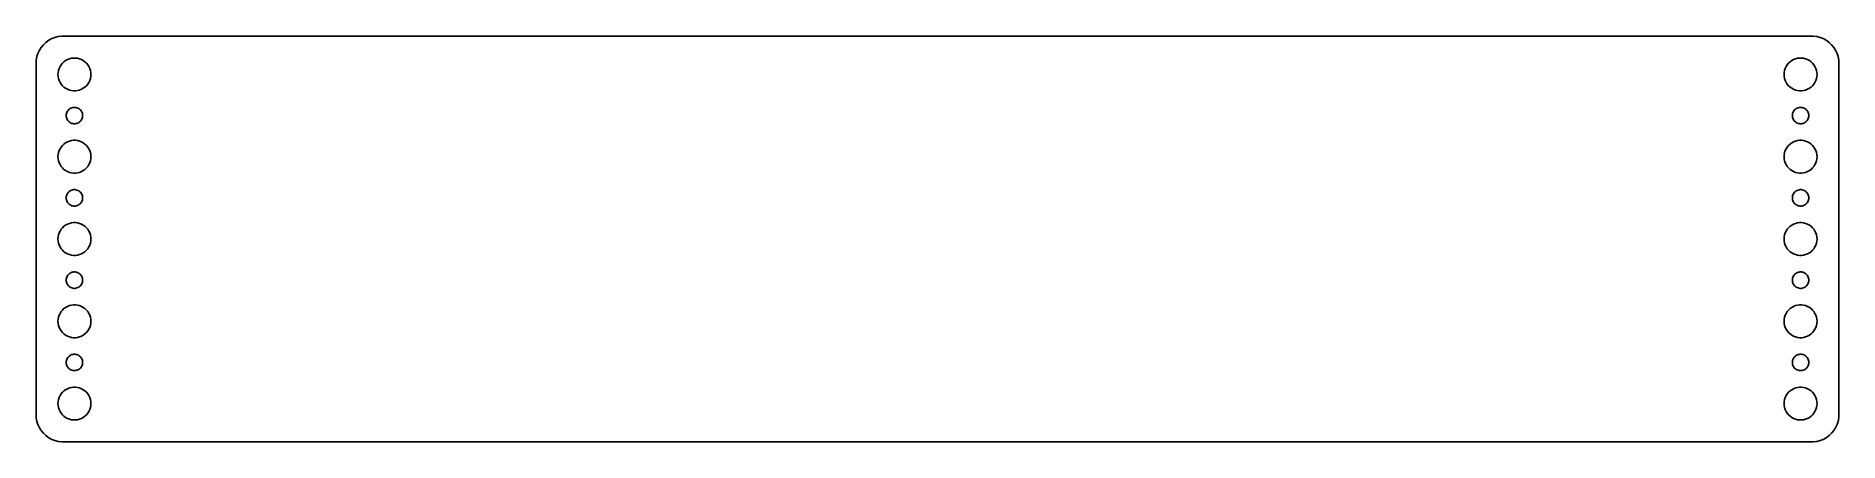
# Model space of a CAD drawing. Header units: metres. Extents: x -164 to 164, y -37 to 37.
import ezdxf

# ---------------------------------------------------------------- set-up
doc = ezdxf.new("R2010")
doc.units = ezdxf.units.M

msp = doc.modelspace()

# ---------------------------------------------------------------- linework, layer by layer
for p, q in [((-162.179, 36.2216), (-162.687, 35.8526)), ((-161.629, 36.5241), (-162.179, 36.2216)), ((-161.045, 36.7553), (-161.629, 36.5241)), ((-160.437, 36.9114), (-161.045, 36.7553)), ((-159.814, 36.9901), (-160.437, 36.9114)), ((159.814, 36.9901), (-159.814, 36.9901)), ((160.437, 36.9114), (159.814, 36.9901)), ((161.045, 36.7553), (160.437, 36.9114)), ((161.629, 36.5241), (161.045, 36.7553)), ((162.179, 36.2216), (161.629, 36.5241)), ((162.687, 35.8526), (162.179, 36.2216)), ((-164.343, 33.2434), (-164.461, 32.6267)), ((-164.149, 33.8406), (-164.343, 33.2434)), ((-163.882, 34.4088), (-164.149, 33.8406)), ((-163.545, 34.9389), (-163.882, 34.4088)), ((-163.145, 35.4227), (-163.545, 34.9389)), ((-162.687, 35.8526), (-163.145, 35.4227)), ((-158.427, 32.8532), (-158.062, 32.9469)), ((-158.062, 32.9469), (-157.688, 32.9941)), ((-157.688, 32.9941), (-157.312, 32.9941)), ((-157.312, 32.9941), (-156.938, 32.9469)), ((-156.938, 32.9469), (-156.573, 32.8532)), ((156.573, 32.8532), (156.938, 32.9469)), ((156.938, 32.9469), (157.312, 32.9941)), ((157.312, 32.9941), (157.688, 32.9941)), ((157.688, 32.9941), (158.062, 32.9469)), ((158.062, 32.9469), (158.427, 32.8532)), ((163.145, 35.4227), (162.687, 35.8526)), ((163.545, 34.9389), (163.145, 35.4227)), ((163.882, 34.4088), (163.545, 34.9389)), ((164.149, 33.8406), (163.882, 34.4088)), ((164.343, 33.2434), (164.149, 33.8406)), ((164.461, 32.6267), (164.343, 33.2434)), ((-164.461, 32.6267), (-164.5, 32)), ((-164.5, 32), (-164.5, -32)), ((-160.5, 30), (-160.476, 30.376)), ((-160.476, 29.624), (-160.5, 30)), ((-160.476, 30.376), (-160.406, 30.7461)), ((-160.406, 29.2539), (-160.476, 29.624)), ((-160.406, 30.7461), (-160.289, 31.1044)), ((-160.289, 31.1044), (-160.129, 31.4453)), ((-160.129, 31.4453), (-159.927, 31.7634)), ((-159.927, 31.7634), (-159.687, 32.0536)), ((-159.687, 32.0536), (-159.412, 32.3115)), ((-159.412, 32.3115), (-159.107, 32.533)), ((-159.107, 32.533), (-158.777, 32.7145)), ((-158.777, 32.7145), (-158.427, 32.8532)), ((-156.573, 32.8532), (-156.223, 32.7145)), ((-156.223, 32.7145), (-155.893, 32.533)), ((-155.893, 32.533), (-155.588, 32.3115)), ((-155.588, 32.3115), (-155.313, 32.0536)), ((-155.313, 32.0536), (-155.073, 31.7634)), ((-155.073, 31.7634), (-154.871, 31.4453)), ((-154.871, 31.4453), (-154.711, 31.1044)), ((-154.711, 31.1044), (-154.594, 30.7461)), ((-154.594, 30.7461), (-154.524, 30.376)), ((-154.524, 29.624), (-154.594, 29.2539)), ((-154.524, 30.376), (-154.5, 30)), ((-154.5, 30), (-154.524, 29.624)), ((154.5, 30), (154.524, 30.376)), ((154.524, 29.624), (154.5, 30)), ((154.524, 30.376), (154.594, 30.7461)), ((154.594, 29.2539), (154.524, 29.624)), ((154.594, 30.7461), (154.711, 31.1044)), ((154.711, 31.1044), (154.871, 31.4453)), ((154.871, 31.4453), (155.073, 31.7634)), ((155.073, 31.7634), (155.313, 32.0536)), ((155.313, 32.0536), (155.588, 32.3115)), ((155.588, 32.3115), (155.893, 32.533)), ((155.893, 32.533), (156.223, 32.7145)), ((156.223, 32.7145), (156.573, 32.8532)), ((158.427, 32.8532), (158.777, 32.7145)), ((158.777, 32.7145), (159.107, 32.533)), ((159.107, 32.533), (159.412, 32.3115)), ((159.412, 32.3115), (159.687, 32.0536)), ((159.687, 32.0536), (159.927, 31.7634)), ((159.927, 31.7634), (160.129, 31.4453)), ((160.129, 31.4453), (160.289, 31.1044)), ((160.289, 31.1044), (160.406, 30.7461)), ((160.406, 30.7461), (160.476, 30.376)), ((160.476, 29.624), (160.406, 29.2539)), ((160.476, 30.376), (160.5, 30)), ((160.5, 30), (160.476, 29.624)), ((164.5, 32), (164.461, 32.6267)), ((164.5, -32), (164.5, 32)), ((-160.289, 28.8956), (-160.406, 29.2539)), ((-160.129, 28.5547), (-160.289, 28.8956)), ((-159.927, 28.2366), (-160.129, 28.5547)), ((-159.687, 27.9464), (-159.927, 28.2366)), ((-159.412, 27.6884), (-159.687, 27.9464)), ((-159.107, 27.467), (-159.412, 27.6884)), ((-158.777, 27.2855), (-159.107, 27.467)), ((-158.427, 27.1468), (-158.777, 27.2855)), ((-158.062, 27.0531), (-158.427, 27.1468)), ((-157.688, 27.0059), (-158.062, 27.0531)), ((-157.312, 27.0059), (-157.688, 27.0059)), ((-156.938, 27.0531), (-157.312, 27.0059)), ((-156.573, 27.1468), (-156.938, 27.0531)), ((-156.223, 27.2855), (-156.573, 27.1468)), ((-155.893, 27.467), (-156.223, 27.2855)), ((-155.588, 27.6884), (-155.893, 27.467)), ((-155.313, 27.9464), (-155.588, 27.6884)), ((-155.073, 28.2366), (-155.313, 27.9464)), ((-154.871, 28.5547), (-155.073, 28.2366)), ((-154.711, 28.8956), (-154.871, 28.5547)), ((-154.594, 29.2539), (-154.711, 28.8956)), ((154.711, 28.8956), (154.594, 29.2539)), ((154.871, 28.5547), (154.711, 28.8956)), ((155.073, 28.2366), (154.871, 28.5547)), ((155.313, 27.9464), (155.073, 28.2366)), ((155.588, 27.6884), (155.313, 27.9464)), ((155.893, 27.467), (155.588, 27.6884)), ((156.223, 27.2855), (155.893, 27.467)), ((156.573, 27.1468), (156.223, 27.2855)), ((156.938, 27.0531), (156.573, 27.1468)), ((157.312, 27.0059), (156.938, 27.0531)), ((157.688, 27.0059), (157.312, 27.0059)), ((158.062, 27.0531), (157.688, 27.0059)), ((158.427, 27.1468), (158.062, 27.0531)), ((158.777, 27.2855), (158.427, 27.1468)), ((159.107, 27.467), (158.777, 27.2855)), ((159.412, 27.6884), (159.107, 27.467)), ((159.687, 27.9464), (159.412, 27.6884)), ((159.927, 28.2366), (159.687, 27.9464)), ((160.129, 28.5547), (159.927, 28.2366)), ((160.289, 28.8956), (160.129, 28.5547)), ((160.406, 29.2539), (160.289, 28.8956)), ((-158.953, 22.873), (-158.895, 23.0522)), ((-158.895, 23.0522), (-158.814, 23.2226)), ((-158.814, 23.2226), (-158.714, 23.3817)), ((-158.714, 23.3817), (-158.593, 23.5268)), ((-158.593, 23.5268), (-158.456, 23.6558)), ((-158.456, 23.6558), (-158.304, 23.7665)), ((-158.304, 23.7665), (-158.139, 23.8572)), ((-158.139, 23.8572), (-157.964, 23.9266)), ((-157.964, 23.9266), (-157.781, 23.9734)), ((-157.781, 23.9734), (-157.594, 23.997)), ((-157.594, 23.997), (-157.406, 23.997)), ((-157.406, 23.997), (-157.219, 23.9734)), ((-157.219, 23.9734), (-157.036, 23.9266)), ((-157.036, 23.9266), (-156.861, 23.8572)), ((-156.861, 23.8572), (-156.696, 23.7665)), ((-156.696, 23.7665), (-156.544, 23.6558)), ((-156.544, 23.6558), (-156.407, 23.5268)), ((-156.407, 23.5268), (-156.286, 23.3817)), ((-156.286, 23.3817), (-156.186, 23.2226)), ((-156.186, 23.2226), (-156.105, 23.0522)), ((-156.105, 23.0522), (-156.047, 22.873)), ((156.047, 22.873), (156.105, 23.0522)), ((156.105, 23.0522), (156.186, 23.2226)), ((156.186, 23.2226), (156.286, 23.3817)), ((156.286, 23.3817), (156.407, 23.5268)), ((156.407, 23.5268), (156.544, 23.6558)), ((156.544, 23.6558), (156.696, 23.7665)), ((156.696, 23.7665), (156.861, 23.8572)), ((156.861, 23.8572), (157.036, 23.9266)), ((157.036, 23.9266), (157.219, 23.9734)), ((157.219, 23.9734), (157.406, 23.997)), ((157.406, 23.997), (157.594, 23.997)), ((157.594, 23.997), (157.781, 23.9734)), ((157.781, 23.9734), (157.964, 23.9266)), ((157.964, 23.9266), (158.139, 23.8572)), ((158.139, 23.8572), (158.304, 23.7665)), ((158.304, 23.7665), (158.456, 23.6558)), ((158.456, 23.6558), (158.593, 23.5268)), ((158.593, 23.5268), (158.714, 23.3817)), ((158.714, 23.3817), (158.814, 23.2226)), ((158.814, 23.2226), (158.895, 23.0522)), ((158.895, 23.0522), (158.953, 22.873)), ((-159, 22.5), (-158.988, 22.688)), ((-158.988, 22.312), (-159, 22.5)), ((-158.988, 22.688), (-158.953, 22.873)), ((-158.953, 22.127), (-158.988, 22.312)), ((-158.895, 21.9478), (-158.953, 22.127)), ((-158.814, 21.7774), (-158.895, 21.9478)), ((-158.714, 21.6183), (-158.814, 21.7774)), ((-158.593, 21.4732), (-158.714, 21.6183)), ((-158.456, 21.3442), (-158.593, 21.4732)), ((-158.304, 21.2335), (-158.456, 21.3442)), ((-158.139, 21.1427), (-158.304, 21.2335)), ((-157.964, 21.0734), (-158.139, 21.1427)), ((-157.781, 21.0266), (-157.964, 21.0734)), ((-157.594, 21.003), (-157.781, 21.0266)), ((-157.406, 21.003), (-157.594, 21.003)), ((-157.219, 21.0266), (-157.406, 21.003)), ((-157.036, 21.0734), (-157.219, 21.0266)), ((-156.861, 21.1427), (-157.036, 21.0734)), ((-156.696, 21.2335), (-156.861, 21.1427)), ((-156.544, 21.3442), (-156.696, 21.2335)), ((-156.407, 21.4732), (-156.544, 21.3442)), ((-156.286, 21.6183), (-156.407, 21.4732)), ((-156.186, 21.7774), (-156.286, 21.6183)), ((-156.105, 21.9478), (-156.186, 21.7774)), ((-156.047, 22.127), (-156.105, 21.9478)), ((-156.047, 22.873), (-156.012, 22.688)), ((-156.012, 22.312), (-156.047, 22.127)), ((-156.012, 22.688), (-156, 22.5)), ((-156, 22.5), (-156.012, 22.312)), ((156, 22.5), (156.012, 22.688)), ((156.012, 22.312), (156, 22.5)), ((156.012, 22.688), (156.047, 22.873)), ((156.047, 22.127), (156.012, 22.312)), ((156.105, 21.9478), (156.047, 22.127)), ((156.186, 21.7774), (156.105, 21.9478)), ((156.286, 21.6183), (156.186, 21.7774)), ((156.407, 21.4732), (156.286, 21.6183)), ((156.544, 21.3442), (156.407, 21.4732)), ((156.696, 21.2335), (156.544, 21.3442)), ((156.861, 21.1427), (156.696, 21.2335)), ((157.036, 21.0734), (156.861, 21.1427)), ((157.219, 21.0266), (157.036, 21.0734)), ((157.406, 21.003), (157.219, 21.0266)), ((157.594, 21.003), (157.406, 21.003)), ((157.781, 21.0266), (157.594, 21.003)), ((157.964, 21.0734), (157.781, 21.0266)), ((158.139, 21.1427), (157.964, 21.0734)), ((158.304, 21.2335), (158.139, 21.1427)), ((158.456, 21.3442), (158.304, 21.2335)), ((158.593, 21.4732), (158.456, 21.3442)), ((158.714, 21.6183), (158.593, 21.4732)), ((158.814, 21.7774), (158.714, 21.6183)), ((158.895, 21.9478), (158.814, 21.7774)), ((158.953, 22.127), (158.895, 21.9478)), ((158.953, 22.873), (158.988, 22.688)), ((158.988, 22.312), (158.953, 22.127)), ((158.988, 22.688), (159, 22.5)), ((159, 22.5), (158.988, 22.312)), ((-160.129, 16.4453), (-159.927, 16.7634)), ((-159.927, 16.7634), (-159.687, 17.0536)), ((-159.687, 17.0536), (-159.412, 17.3115)), ((-159.412, 17.3115), (-159.107, 17.533)), ((-159.107, 17.533), (-158.777, 17.7145)), ((-158.777, 17.7145), (-158.427, 17.8532)), ((-158.427, 17.8532), (-158.062, 17.9469)), ((-158.062, 17.9469), (-157.688, 17.9941)), ((-157.688, 17.9941), (-157.312, 17.9941)), ((-157.312, 17.9941), (-156.938, 17.9469)), ((-156.938, 17.9469), (-156.573, 17.8532)), ((-156.573, 17.8532), (-156.223, 17.7145)), ((-156.223, 17.7145), (-155.893, 17.533)), ((-155.893, 17.533), (-155.588, 17.3115)), ((-155.588, 17.3115), (-155.313, 17.0536)), ((-155.313, 17.0536), (-155.073, 16.7634)), ((-155.073, 16.7634), (-154.871, 16.4453)), ((154.871, 16.4453), (155.073, 16.7634)), ((155.073, 16.7634), (155.313, 17.0536)), ((155.313, 17.0536), (155.588, 17.3115)), ((155.588, 17.3115), (155.893, 17.533)), ((155.893, 17.533), (156.223, 17.7145)), ((156.223, 17.7145), (156.573, 17.8532)), ((156.573, 17.8532), (156.938, 17.9469)), ((156.938, 17.9469), (157.312, 17.9941)), ((157.312, 17.9941), (157.688, 17.9941)), ((157.688, 17.9941), (158.062, 17.9469)), ((158.062, 17.9469), (158.427, 17.8532)), ((158.427, 17.8532), (158.777, 17.7145)), ((158.777, 17.7145), (159.107, 17.533)), ((159.107, 17.533), (159.412, 17.3115)), ((159.412, 17.3115), (159.687, 17.0536)), ((159.687, 17.0536), (159.927, 16.7634)), ((159.927, 16.7634), (160.129, 16.4453)), ((-160.5, 15), (-160.476, 15.376)), ((-160.476, 14.624), (-160.5, 15)), ((-160.476, 15.376), (-160.406, 15.7461)), ((-160.406, 14.2539), (-160.476, 14.624)), ((-160.406, 15.7461), (-160.289, 16.1044)), ((-160.289, 13.8956), (-160.406, 14.2539)), ((-160.289, 16.1044), (-160.129, 16.4453)), ((-160.129, 13.5547), (-160.289, 13.8956)), ((-159.927, 13.2366), (-160.129, 13.5547)), ((-159.687, 12.9464), (-159.927, 13.2366)), ((-155.073, 13.2366), (-155.313, 12.9464)), ((-154.871, 13.5547), (-155.073, 13.2366)), ((-154.871, 16.4453), (-154.711, 16.1044)), ((-154.711, 13.8956), (-154.871, 13.5547)), ((-154.711, 16.1044), (-154.594, 15.7461)), ((-154.594, 14.2539), (-154.711, 13.8956)), ((-154.594, 15.7461), (-154.524, 15.376)), ((-154.524, 14.624), (-154.594, 14.2539)), ((-154.524, 15.376), (-154.5, 15)), ((-154.5, 15), (-154.524, 14.624)), ((154.5, 15), (154.524, 15.376)), ((154.524, 14.624), (154.5, 15)), ((154.524, 15.376), (154.594, 15.7461)), ((154.594, 14.2539), (154.524, 14.624)), ((154.594, 15.7461), (154.711, 16.1044)), ((154.711, 13.8956), (154.594, 14.2539)), ((154.711, 16.1044), (154.871, 16.4453)), ((154.871, 13.5547), (154.711, 13.8956)), ((155.073, 13.2366), (154.871, 13.5547)), ((155.313, 12.9464), (155.073, 13.2366)), ((159.927, 13.2366), (159.687, 12.9464)), ((160.129, 13.5547), (159.927, 13.2366)), ((160.129, 16.4453), (160.289, 16.1044)), ((160.289, 13.8956), (160.129, 13.5547)), ((160.289, 16.1044), (160.406, 15.7461)), ((160.406, 14.2539), (160.289, 13.8956)), ((160.406, 15.7461), (160.476, 15.376)), ((160.476, 14.624), (160.406, 14.2539)), ((160.476, 15.376), (160.5, 15)), ((160.5, 15), (160.476, 14.624)), ((-159.412, 12.6884), (-159.687, 12.9464)), ((-159.107, 12.467), (-159.412, 12.6884)), ((-158.777, 12.2855), (-159.107, 12.467)), ((-158.427, 12.1468), (-158.777, 12.2855)), ((-158.062, 12.0531), (-158.427, 12.1468)), ((-157.688, 12.0059), (-158.062, 12.0531)), ((-157.312, 12.0059), (-157.688, 12.0059)), ((-156.938, 12.0531), (-157.312, 12.0059)), ((-156.573, 12.1468), (-156.938, 12.0531)), ((-156.223, 12.2855), (-156.573, 12.1468)), ((-155.893, 12.467), (-156.223, 12.2855)), ((-155.588, 12.6884), (-155.893, 12.467)), ((-155.313, 12.9464), (-155.588, 12.6884)), ((155.588, 12.6884), (155.313, 12.9464)), ((155.893, 12.467), (155.588, 12.6884)), ((156.223, 12.2855), (155.893, 12.467)), ((156.573, 12.1468), (156.223, 12.2855)), ((156.938, 12.0531), (156.573, 12.1468)), ((157.312, 12.0059), (156.938, 12.0531)), ((157.688, 12.0059), (157.312, 12.0059)), ((158.062, 12.0531), (157.688, 12.0059)), ((158.427, 12.1468), (158.062, 12.0531)), ((158.777, 12.2855), (158.427, 12.1468)), ((159.107, 12.467), (158.777, 12.2855)), ((159.412, 12.6884), (159.107, 12.467)), ((159.687, 12.9464), (159.412, 12.6884)), ((-159, 7.5), (-158.988, 7.68799)), ((-158.988, 7.312), (-159, 7.5)), ((-158.988, 7.68799), (-158.953, 7.87303)), ((-158.953, 7.12695), (-158.988, 7.312)), ((-158.953, 7.87303), (-158.895, 8.05219)), ((-158.895, 6.9478), (-158.953, 7.12695)), ((-158.895, 8.05219), (-158.814, 8.22263)), ((-158.814, 6.77736), (-158.895, 6.9478)), ((-158.814, 8.22263), (-158.714, 8.38167)), ((-158.714, 6.61832), (-158.814, 6.77736)), ((-158.714, 8.38167), (-158.593, 8.52681)), ((-158.593, 6.47318), (-158.714, 6.61832)), ((-158.593, 8.52681), (-158.456, 8.65576)), ((-158.456, 8.65576), (-158.304, 8.76648)), ((-158.304, 8.76648), (-158.139, 8.85724)), ((-158.139, 8.85724), (-157.964, 8.92657)), ((-157.964, 8.92657), (-157.781, 8.97342)), ((-157.781, 8.97342), (-157.594, 8.99704)), ((-157.594, 8.99704), (-157.406, 8.99704)), ((-157.406, 8.99704), (-157.219, 8.97342)), ((-157.219, 8.97342), (-157.036, 8.92657)), ((-157.036, 8.92657), (-156.861, 8.85724)), ((-156.861, 8.85724), (-156.696, 8.76648)), ((-156.696, 8.76648), (-156.544, 8.65576)), ((-156.544, 8.65576), (-156.407, 8.52681)), ((-156.407, 8.52681), (-156.286, 8.38167)), ((-156.286, 6.61832), (-156.407, 6.47318)), ((-156.286, 8.38167), (-156.186, 8.22263)), ((-156.186, 6.77736), (-156.286, 6.61832)), ((-156.186, 8.22263), (-156.105, 8.05219)), ((-156.105, 6.9478), (-156.186, 6.77736)), ((-156.105, 8.05219), (-156.047, 7.87303)), ((-156.047, 7.12695), (-156.105, 6.9478)), ((-156.047, 7.87303), (-156.012, 7.68799)), ((-156.012, 7.312), (-156.047, 7.12695)), ((-156.012, 7.68799), (-156, 7.5)), ((-156, 7.5), (-156.012, 7.312)), ((156, 7.5), (156.012, 7.68799)), ((156.012, 7.312), (156, 7.5)), ((156.012, 7.68799), (156.047, 7.87303)), ((156.047, 7.12695), (156.012, 7.312)), ((156.047, 7.87303), (156.105, 8.05219)), ((156.105, 6.9478), (156.047, 7.12695)), ((156.105, 8.05219), (156.186, 8.22263)), ((156.186, 6.77736), (156.105, 6.9478)), ((156.186, 8.22263), (156.286, 8.38167)), ((156.286, 6.61832), (156.186, 6.77736)), ((156.286, 8.38167), (156.407, 8.52681)), ((156.407, 6.47318), (156.286, 6.61832)), ((156.407, 8.52681), (156.544, 8.65576)), ((156.544, 8.65576), (156.696, 8.76648)), ((156.696, 8.76648), (156.861, 8.85724)), ((156.861, 8.85724), (157.036, 8.92657)), ((157.036, 8.92657), (157.219, 8.97342)), ((157.219, 8.97342), (157.406, 8.99704)), ((157.406, 8.99704), (157.594, 8.99704)), ((157.594, 8.99704), (157.781, 8.97342)), ((157.781, 8.97342), (157.964, 8.92657)), ((157.964, 8.92657), (158.139, 8.85724)), ((158.139, 8.85724), (158.304, 8.76648)), ((158.304, 8.76648), (158.456, 8.65576)), ((158.456, 8.65576), (158.593, 8.52681)), ((158.593, 8.52681), (158.714, 8.38167)), ((158.714, 6.61832), (158.593, 6.47318)), ((158.714, 8.38167), (158.814, 8.22263)), ((158.814, 6.77736), (158.714, 6.61832)), ((158.814, 8.22263), (158.895, 8.05219)), ((158.895, 6.9478), (158.814, 6.77736)), ((158.895, 8.05219), (158.953, 7.87303)), ((158.953, 7.12695), (158.895, 6.9478)), ((158.953, 7.87303), (158.988, 7.68799)), ((158.988, 7.312), (158.953, 7.12695)), ((158.988, 7.68799), (159, 7.5)), ((159, 7.5), (158.988, 7.312)), ((-158.456, 6.34422), (-158.593, 6.47318)), ((-158.304, 6.23351), (-158.456, 6.34422)), ((-158.139, 6.14275), (-158.304, 6.23351)), ((-157.964, 6.07341), (-158.139, 6.14275)), ((-157.781, 6.02657), (-157.964, 6.07341)), ((-157.594, 6.00294), (-157.781, 6.02657)), ((-157.406, 6.00294), (-157.594, 6.00294)), ((-157.219, 6.02657), (-157.406, 6.00294)), ((-157.036, 6.07341), (-157.219, 6.02657)), ((-156.861, 6.14275), (-157.036, 6.07341)), ((-156.696, 6.23351), (-156.861, 6.14275)), ((-156.544, 6.34422), (-156.696, 6.23351)), ((-156.407, 6.47318), (-156.544, 6.34422)), ((156.544, 6.34422), (156.407, 6.47318)), ((156.696, 6.23351), (156.544, 6.34422)), ((156.861, 6.14275), (156.696, 6.23351)), ((157.036, 6.07341), (156.861, 6.14275)), ((157.219, 6.02657), (157.036, 6.07341)), ((157.406, 6.00294), (157.219, 6.02657)), ((157.594, 6.00294), (157.406, 6.00294)), ((157.781, 6.02657), (157.594, 6.00294)), ((157.964, 6.07341), (157.781, 6.02657)), ((158.139, 6.14275), (157.964, 6.07341)), ((158.304, 6.23351), (158.139, 6.14275)), ((158.456, 6.34422), (158.304, 6.23351)), ((158.593, 6.47318), (158.456, 6.34422)), ((-160.5, 0), (-160.476, 0.37599)), ((-160.476, -0.37599), (-160.5, 0)), ((-160.476, 0.37599), (-160.406, 0.74606)), ((-160.406, 0.74606), (-160.289, 1.10437)), ((-160.289, 1.10437), (-160.129, 1.44525)), ((-160.129, 1.44525), (-159.927, 1.76335)), ((-159.927, 1.76335), (-159.687, 2.05363)), ((-159.687, 2.05363), (-159.412, 2.31154)), ((-159.412, 2.31154), (-159.107, 2.53297)), ((-159.107, 2.53297), (-158.777, 2.71448)), ((-158.777, 2.71448), (-158.427, 2.85316)), ((-158.427, 2.85316), (-158.062, 2.94685)), ((-158.062, 2.94685), (-157.688, 2.99408)), ((-157.688, 2.99408), (-157.312, 2.99408)), ((-157.312, 2.99408), (-156.938, 2.94685)), ((-156.938, 2.94685), (-156.573, 2.85316)), ((-156.573, 2.85316), (-156.223, 2.71448)), ((-156.223, 2.71448), (-155.893, 2.53297)), ((-155.893, 2.53297), (-155.588, 2.31154)), ((-155.588, 2.31154), (-155.313, 2.05363)), ((-155.313, 2.05363), (-155.073, 1.76335)), ((-155.073, 1.76335), (-154.871, 1.44525)), ((-154.871, 1.44525), (-154.711, 1.10437)), ((-154.711, 1.10437), (-154.594, 0.74606)), ((-154.594, 0.74606), (-154.524, 0.37599)), ((-154.524, 0.37599), (-154.5, 0)), ((-154.5, 0), (-154.524, -0.37599)), ((154.5, 0), (154.524, 0.37599)), ((154.524, -0.37599), (154.5, 0)), ((154.524, 0.37599), (154.594, 0.74606)), ((154.594, 0.74606), (154.711, 1.10437)), ((154.711, 1.10437), (154.871, 1.44525)), ((154.871, 1.44525), (155.073, 1.76335)), ((155.073, 1.76335), (155.313, 2.05363)), ((155.313, 2.05363), (155.588, 2.31154)), ((155.588, 2.31154), (155.893, 2.53297)), ((155.893, 2.53297), (156.223, 2.71448)), ((156.223, 2.71448), (156.573, 2.85316)), ((156.573, 2.85316), (156.938, 2.94685)), ((156.938, 2.94685), (157.312, 2.99408)), ((157.312, 2.99408), (157.688, 2.99408)), ((157.688, 2.99408), (158.062, 2.94685)), ((158.062, 2.94685), (158.427, 2.85316)), ((158.427, 2.85316), (158.777, 2.71448)), ((158.777, 2.71448), (159.107, 2.53297)), ((159.107, 2.53297), (159.412, 2.31154)), ((159.412, 2.31154), (159.687, 2.05363)), ((159.687, 2.05363), (159.927, 1.76335)), ((159.927, 1.76335), (160.129, 1.44525)), ((160.129, 1.44525), (160.289, 1.10437)), ((160.289, 1.10437), (160.406, 0.74606)), ((160.406, 0.74606), (160.476, 0.37599)), ((160.476, 0.37599), (160.5, 0)), ((160.5, 0), (160.476, -0.37599)), ((-160.406, -0.74606), (-160.476, -0.37599)), ((-160.289, -1.10437), (-160.406, -0.74606)), ((-160.129, -1.44525), (-160.289, -1.10437)), ((-159.927, -1.76335), (-160.129, -1.44525)), ((-159.687, -2.05363), (-159.927, -1.76335)), ((-159.412, -2.31154), (-159.687, -2.05363)), ((-159.107, -2.53297), (-159.412, -2.31154)), ((-158.777, -2.71448), (-159.107, -2.53297)), ((-158.427, -2.85316), (-158.777, -2.71448)), ((-158.062, -2.94685), (-158.427, -2.85316)), ((-157.688, -2.99408), (-158.062, -2.94685)), ((-157.312, -2.99408), (-157.688, -2.99408)), ((-156.938, -2.94685), (-157.312, -2.99408)), ((-156.573, -2.85316), (-156.938, -2.94685)), ((-156.223, -2.71448), (-156.573, -2.85316)), ((-155.893, -2.53297), (-156.223, -2.71448)), ((-155.588, -2.31154), (-155.893, -2.53297)), ((-155.313, -2.05363), (-155.588, -2.31154)), ((-155.073, -1.76335), (-155.313, -2.05363)), ((-154.871, -1.44525), (-155.073, -1.76335)), ((-154.711, -1.10437), (-154.871, -1.44525)), ((-154.594, -0.74606), (-154.711, -1.10437)), ((-154.524, -0.37599), (-154.594, -0.74606)), ((154.594, -0.74606), (154.524, -0.37599)), ((154.711, -1.10437), (154.594, -0.74606)), ((154.871, -1.44525), (154.711, -1.10437)), ((155.073, -1.76335), (154.871, -1.44525)), ((155.313, -2.05363), (155.073, -1.76335)), ((155.588, -2.31154), (155.313, -2.05363)), ((155.893, -2.53297), (155.588, -2.31154)), ((156.223, -2.71448), (155.893, -2.53297)), ((156.573, -2.85316), (156.223, -2.71448)), ((156.938, -2.94685), (156.573, -2.85316)), ((157.312, -2.99408), (156.938, -2.94685)), ((157.688, -2.99408), (157.312, -2.99408)), ((158.062, -2.94685), (157.688, -2.99408)), ((158.427, -2.85316), (158.062, -2.94685)), ((158.777, -2.71448), (158.427, -2.85316)), ((159.107, -2.53297), (158.777, -2.71448)), ((159.412, -2.31154), (159.107, -2.53297)), ((159.687, -2.05363), (159.412, -2.31154)), ((159.927, -1.76335), (159.687, -2.05363)), ((160.129, -1.44525), (159.927, -1.76335)), ((160.289, -1.10437), (160.129, -1.44525)), ((160.406, -0.74606), (160.289, -1.10437)), ((160.476, -0.37599), (160.406, -0.74606)), ((-158.714, -6.61832), (-158.593, -6.47318)), ((-158.593, -6.47318), (-158.456, -6.34422)), ((-158.456, -6.34422), (-158.304, -6.23351)), ((-158.304, -6.23351), (-158.139, -6.14275)), ((-158.139, -6.14275), (-157.964, -6.07341)), ((-157.964, -6.07341), (-157.781, -6.02657)), ((-157.781, -6.02657), (-157.594, -6.00294)), ((-157.594, -6.00294), (-157.406, -6.00294)), ((-157.406, -6.00294), (-157.219, -6.02657)), ((-157.219, -6.02657), (-157.036, -6.07341)), ((-157.036, -6.07341), (-156.861, -6.14275)), ((-156.861, -6.14275), (-156.696, -6.23351)), ((-156.696, -6.23351), (-156.544, -6.34422)), ((-156.544, -6.34422), (-156.407, -6.47318)), ((-156.407, -6.47318), (-156.286, -6.61832)), ((156.286, -6.61832), (156.407, -6.47318)), ((156.407, -6.47318), (156.544, -6.34422)), ((156.544, -6.34422), (156.696, -6.23351)), ((156.696, -6.23351), (156.861, -6.14275)), ((156.861, -6.14275), (157.036, -6.07341)), ((157.036, -6.07341), (157.219, -6.02657)), ((157.219, -6.02657), (157.406, -6.00294)), ((157.406, -6.00294), (157.594, -6.00294)), ((157.594, -6.00294), (157.781, -6.02657)), ((157.781, -6.02657), (157.964, -6.07341)), ((157.964, -6.07341), (158.139, -6.14275)), ((158.139, -6.14275), (158.304, -6.23351)), ((158.304, -6.23351), (158.456, -6.34422)), ((158.456, -6.34422), (158.593, -6.47318)), ((158.593, -6.47318), (158.714, -6.61832)), ((-159, -7.5), (-158.988, -7.312)), ((-158.988, -7.68799), (-159, -7.5)), ((-158.988, -7.312), (-158.953, -7.12695)), ((-158.953, -7.87303), (-158.988, -7.68799)), ((-158.953, -7.12695), (-158.895, -6.9478)), ((-158.895, -8.05219), (-158.953, -7.87303)), ((-158.895, -6.9478), (-158.814, -6.77736)), ((-158.814, -8.22263), (-158.895, -8.05219)), ((-158.814, -6.77736), (-158.714, -6.61832)), ((-158.714, -8.38167), (-158.814, -8.22263)), ((-158.593, -8.52681), (-158.714, -8.38167)), ((-158.456, -8.65576), (-158.593, -8.52681)), ((-158.304, -8.76648), (-158.456, -8.65576)), ((-158.139, -8.85724), (-158.304, -8.76648)), ((-157.964, -8.92657), (-158.139, -8.85724)), ((-157.781, -8.97342), (-157.964, -8.92657)), ((-157.594, -8.99704), (-157.781, -8.97342)), ((-157.406, -8.99704), (-157.594, -8.99704)), ((-157.219, -8.97342), (-157.406, -8.99704)), ((-157.036, -8.92657), (-157.219, -8.97342)), ((-156.861, -8.85724), (-157.036, -8.92657)), ((-156.696, -8.76648), (-156.861, -8.85724)), ((-156.544, -8.65576), (-156.696, -8.76648)), ((-156.407, -8.52681), (-156.544, -8.65576)), ((-156.286, -8.38167), (-156.407, -8.52681)), ((-156.286, -6.61832), (-156.186, -6.77736)), ((-156.186, -8.22263), (-156.286, -8.38167)), ((-156.186, -6.77736), (-156.105, -6.9478)), ((-156.105, -8.05219), (-156.186, -8.22263)), ((-156.105, -6.9478), (-156.047, -7.12695)), ((-156.047, -7.87303), (-156.105, -8.05219)), ((-156.047, -7.12695), (-156.012, -7.312)), ((-156.012, -7.68799), (-156.047, -7.87303)), ((-156.012, -7.312), (-156, -7.5)), ((-156, -7.5), (-156.012, -7.68799)), ((156, -7.5), (156.012, -7.312)), ((156.012, -7.68799), (156, -7.5)), ((156.012, -7.312), (156.047, -7.12695)), ((156.047, -7.87303), (156.012, -7.68799)), ((156.047, -7.12695), (156.105, -6.9478)), ((156.105, -8.05219), (156.047, -7.87303)), ((156.105, -6.9478), (156.186, -6.77736)), ((156.186, -8.22263), (156.105, -8.05219)), ((156.186, -6.77736), (156.286, -6.61832)), ((156.286, -8.38167), (156.186, -8.22263)), ((156.407, -8.52681), (156.286, -8.38167)), ((156.544, -8.65576), (156.407, -8.52681)), ((156.696, -8.76648), (156.544, -8.65576)), ((156.861, -8.85724), (156.696, -8.76648)), ((157.036, -8.92657), (156.861, -8.85724)), ((157.219, -8.97342), (157.036, -8.92657)), ((157.406, -8.99704), (157.219, -8.97342)), ((157.594, -8.99704), (157.406, -8.99704)), ((157.781, -8.97342), (157.594, -8.99704)), ((157.964, -8.92657), (157.781, -8.97342)), ((158.139, -8.85724), (157.964, -8.92657)), ((158.304, -8.76648), (158.139, -8.85724)), ((158.456, -8.65576), (158.304, -8.76648)), ((158.593, -8.52681), (158.456, -8.65576)), ((158.714, -8.38167), (158.593, -8.52681)), ((158.714, -6.61832), (158.814, -6.77736)), ((158.814, -8.22263), (158.714, -8.38167)), ((158.814, -6.77736), (158.895, -6.9478)), ((158.895, -8.05219), (158.814, -8.22263)), ((158.895, -6.9478), (158.953, -7.12695)), ((158.953, -7.87303), (158.895, -8.05219)), ((158.953, -7.12695), (158.988, -7.312)), ((158.988, -7.68799), (158.953, -7.87303)), ((158.988, -7.312), (159, -7.5)), ((159, -7.5), (158.988, -7.68799)), ((-159.927, -13.2366), (-159.687, -12.9464)), ((-159.687, -12.9464), (-159.412, -12.6884)), ((-159.412, -12.6884), (-159.107, -12.467)), ((-159.107, -12.467), (-158.777, -12.2855)), ((-158.777, -12.2855), (-158.427, -12.1468)), ((-158.427, -12.1468), (-158.062, -12.0531)), ((-158.062, -12.0531), (-157.688, -12.0059)), ((-157.688, -12.0059), (-157.312, -12.0059)), ((-157.312, -12.0059), (-156.938, -12.0531)), ((-156.938, -12.0531), (-156.573, -12.1468)), ((-156.573, -12.1468), (-156.223, -12.2855)), ((-156.223, -12.2855), (-155.893, -12.467)), ((-155.893, -12.467), (-155.588, -12.6884)), ((-155.588, -12.6884), (-155.313, -12.9464)), ((-155.313, -12.9464), (-155.073, -13.2366)), ((155.073, -13.2366), (155.313, -12.9464)), ((155.313, -12.9464), (155.588, -12.6884)), ((155.588, -12.6884), (155.893, -12.467)), ((155.893, -12.467), (156.223, -12.2855)), ((156.223, -12.2855), (156.573, -12.1468)), ((156.573, -12.1468), (156.938, -12.0531)), ((156.938, -12.0531), (157.312, -12.0059)), ((157.312, -12.0059), (157.688, -12.0059)), ((157.688, -12.0059), (158.062, -12.0531)), ((158.062, -12.0531), (158.427, -12.1468)), ((158.427, -12.1468), (158.777, -12.2855)), ((158.777, -12.2855), (159.107, -12.467)), ((159.107, -12.467), (159.412, -12.6884)), ((159.412, -12.6884), (159.687, -12.9464)), ((159.687, -12.9464), (159.927, -13.2366)), ((-160.5, -15), (-160.476, -14.624)), ((-160.476, -15.376), (-160.5, -15)), ((-160.476, -14.624), (-160.406, -14.2539)), ((-160.406, -15.7461), (-160.476, -15.376)), ((-160.406, -14.2539), (-160.289, -13.8956)), ((-160.289, -16.1044), (-160.406, -15.7461)), ((-160.289, -13.8956), (-160.129, -13.5547)), ((-160.129, -16.4453), (-160.289, -16.1044)), ((-160.129, -13.5547), (-159.927, -13.2366)), ((-159.927, -16.7634), (-160.129, -16.4453)), ((-155.073, -13.2366), (-154.871, -13.5547)), ((-154.871, -16.4453), (-155.073, -16.7634)), ((-154.871, -13.5547), (-154.711, -13.8956)), ((-154.711, -16.1044), (-154.871, -16.4453)), ((-154.711, -13.8956), (-154.594, -14.2539)), ((-154.594, -15.7461), (-154.711, -16.1044)), ((-154.594, -14.2539), (-154.524, -14.624)), ((-154.524, -15.376), (-154.594, -15.7461)), ((-154.524, -14.624), (-154.5, -15)), ((-154.5, -15), (-154.524, -15.376)), ((154.5, -15), (154.524, -14.624)), ((154.524, -15.376), (154.5, -15)), ((154.524, -14.624), (154.594, -14.2539)), ((154.594, -15.7461), (154.524, -15.376)), ((154.594, -14.2539), (154.711, -13.8956)), ((154.711, -16.1044), (154.594, -15.7461)), ((154.711, -13.8956), (154.871, -13.5547)), ((154.871, -16.4453), (154.711, -16.1044)), ((154.871, -13.5547), (155.073, -13.2366)), ((155.073, -16.7634), (154.871, -16.4453)), ((159.927, -13.2366), (160.129, -13.5547)), ((160.129, -16.4453), (159.927, -16.7634)), ((160.129, -13.5547), (160.289, -13.8956)), ((160.289, -16.1044), (160.129, -16.4453)), ((160.289, -13.8956), (160.406, -14.2539)), ((160.406, -15.7461), (160.289, -16.1044)), ((160.406, -14.2539), (160.476, -14.624)), ((160.476, -15.376), (160.406, -15.7461)), ((160.476, -14.624), (160.5, -15)), ((160.5, -15), (160.476, -15.376)), ((-159.687, -17.0536), (-159.927, -16.7634)), ((-159.412, -17.3115), (-159.687, -17.0536)), ((-159.107, -17.533), (-159.412, -17.3115)), ((-158.777, -17.7145), (-159.107, -17.533)), ((-158.427, -17.8532), (-158.777, -17.7145)), ((-158.062, -17.9469), (-158.427, -17.8532)), ((-157.688, -17.9941), (-158.062, -17.9469)), ((-157.312, -17.9941), (-157.688, -17.9941)), ((-156.938, -17.9469), (-157.312, -17.9941)), ((-156.573, -17.8532), (-156.938, -17.9469)), ((-156.223, -17.7145), (-156.573, -17.8532)), ((-155.893, -17.533), (-156.223, -17.7145)), ((-155.588, -17.3115), (-155.893, -17.533)), ((-155.313, -17.0536), (-155.588, -17.3115)), ((-155.073, -16.7634), (-155.313, -17.0536)), ((155.313, -17.0536), (155.073, -16.7634)), ((155.588, -17.3115), (155.313, -17.0536)), ((155.893, -17.533), (155.588, -17.3115)), ((156.223, -17.7145), (155.893, -17.533)), ((156.573, -17.8532), (156.223, -17.7145)), ((156.938, -17.9469), (156.573, -17.8532)), ((157.312, -17.9941), (156.938, -17.9469)), ((157.688, -17.9941), (157.312, -17.9941)), ((158.062, -17.9469), (157.688, -17.9941)), ((158.427, -17.8532), (158.062, -17.9469)), ((158.777, -17.7145), (158.427, -17.8532)), ((159.107, -17.533), (158.777, -17.7145)), ((159.412, -17.3115), (159.107, -17.533)), ((159.687, -17.0536), (159.412, -17.3115)), ((159.927, -16.7634), (159.687, -17.0536)), ((-159, -22.5), (-158.988, -22.312)), ((-158.988, -22.688), (-159, -22.5)), ((-158.988, -22.312), (-158.953, -22.127)), ((-158.953, -22.873), (-158.988, -22.688)), ((-158.953, -22.127), (-158.895, -21.9478)), ((-158.895, -23.0522), (-158.953, -22.873)), ((-158.895, -21.9478), (-158.814, -21.7774)), ((-158.814, -21.7774), (-158.714, -21.6183)), ((-158.714, -21.6183), (-158.593, -21.4732)), ((-158.593, -21.4732), (-158.456, -21.3442)), ((-158.456, -21.3442), (-158.304, -21.2335)), ((-158.304, -21.2335), (-158.139, -21.1427)), ((-158.139, -21.1427), (-157.964, -21.0734)), ((-157.964, -21.0734), (-157.781, -21.0266)), ((-157.781, -21.0266), (-157.594, -21.003)), ((-157.594, -21.003), (-157.406, -21.003)), ((-157.406, -21.003), (-157.219, -21.0266)), ((-157.219, -21.0266), (-157.036, -21.0734)), ((-157.036, -21.0734), (-156.861, -21.1427)), ((-156.861, -21.1427), (-156.696, -21.2335)), ((-156.696, -21.2335), (-156.544, -21.3442)), ((-156.544, -21.3442), (-156.407, -21.4732)), ((-156.407, -21.4732), (-156.286, -21.6183)), ((-156.286, -21.6183), (-156.186, -21.7774)), ((-156.186, -21.7774), (-156.105, -21.9478)), ((-156.105, -21.9478), (-156.047, -22.127)), ((-156.047, -22.873), (-156.105, -23.0522)), ((-156.047, -22.127), (-156.012, -22.312)), ((-156.012, -22.688), (-156.047, -22.873)), ((-156.012, -22.312), (-156, -22.5)), ((-156, -22.5), (-156.012, -22.688)), ((156, -22.5), (156.012, -22.312)), ((156.012, -22.688), (156, -22.5)), ((156.012, -22.312), (156.047, -22.127)), ((156.047, -22.873), (156.012, -22.688)), ((156.047, -22.127), (156.105, -21.9478)), ((156.105, -23.0522), (156.047, -22.873)), ((156.105, -21.9478), (156.186, -21.7774)), ((156.186, -21.7774), (156.286, -21.6183)), ((156.286, -21.6183), (156.407, -21.4732)), ((156.407, -21.4732), (156.544, -21.3442)), ((156.544, -21.3442), (156.696, -21.2335)), ((156.696, -21.2335), (156.861, -21.1427)), ((156.861, -21.1427), (157.036, -21.0734)), ((157.036, -21.0734), (157.219, -21.0266)), ((157.219, -21.0266), (157.406, -21.003)), ((157.406, -21.003), (157.594, -21.003)), ((157.594, -21.003), (157.781, -21.0266)), ((157.781, -21.0266), (157.964, -21.0734)), ((157.964, -21.0734), (158.139, -21.1427)), ((158.139, -21.1427), (158.304, -21.2335)), ((158.304, -21.2335), (158.456, -21.3442)), ((158.456, -21.3442), (158.593, -21.4732)), ((158.593, -21.4732), (158.714, -21.6183)), ((158.714, -21.6183), (158.814, -21.7774)), ((158.814, -21.7774), (158.895, -21.9478)), ((158.895, -21.9478), (158.953, -22.127)), ((158.953, -22.873), (158.895, -23.0522)), ((158.953, -22.127), (158.988, -22.312)), ((158.988, -22.688), (158.953, -22.873)), ((158.988, -22.312), (159, -22.5)), ((159, -22.5), (158.988, -22.688)), ((-158.814, -23.2226), (-158.895, -23.0522)), ((-158.714, -23.3817), (-158.814, -23.2226)), ((-158.593, -23.5268), (-158.714, -23.3817)), ((-158.456, -23.6558), (-158.593, -23.5268)), ((-158.304, -23.7665), (-158.456, -23.6558)), ((-158.139, -23.8572), (-158.304, -23.7665)), ((-157.964, -23.9266), (-158.139, -23.8572)), ((-157.781, -23.9734), (-157.964, -23.9266)), ((-157.594, -23.997), (-157.781, -23.9734)), ((-157.406, -23.997), (-157.594, -23.997)), ((-157.219, -23.9734), (-157.406, -23.997)), ((-157.036, -23.9266), (-157.219, -23.9734)), ((-156.861, -23.8572), (-157.036, -23.9266)), ((-156.696, -23.7665), (-156.861, -23.8572)), ((-156.544, -23.6558), (-156.696, -23.7665)), ((-156.407, -23.5268), (-156.544, -23.6558)), ((-156.286, -23.3817), (-156.407, -23.5268)), ((-156.186, -23.2226), (-156.286, -23.3817)), ((-156.105, -23.0522), (-156.186, -23.2226)), ((156.186, -23.2226), (156.105, -23.0522)), ((156.286, -23.3817), (156.186, -23.2226)), ((156.407, -23.5268), (156.286, -23.3817)), ((156.544, -23.6558), (156.407, -23.5268)), ((156.696, -23.7665), (156.544, -23.6558)), ((156.861, -23.8572), (156.696, -23.7665)), ((157.036, -23.9266), (156.861, -23.8572)), ((157.219, -23.9734), (157.036, -23.9266)), ((157.406, -23.997), (157.219, -23.9734)), ((157.594, -23.997), (157.406, -23.997)), ((157.781, -23.9734), (157.594, -23.997)), ((157.964, -23.9266), (157.781, -23.9734)), ((158.139, -23.8572), (157.964, -23.9266)), ((158.304, -23.7665), (158.139, -23.8572)), ((158.456, -23.6558), (158.304, -23.7665)), ((158.593, -23.5268), (158.456, -23.6558)), ((158.714, -23.3817), (158.593, -23.5268)), ((158.814, -23.2226), (158.714, -23.3817)), ((158.895, -23.0522), (158.814, -23.2226)), ((-160.476, -29.624), (-160.406, -29.2539)), ((-160.406, -29.2539), (-160.289, -28.8956)), ((-160.289, -28.8956), (-160.129, -28.5547)), ((-160.129, -28.5547), (-159.927, -28.2366)), ((-159.927, -28.2366), (-159.687, -27.9464)), ((-159.687, -27.9464), (-159.412, -27.6884)), ((-159.412, -27.6884), (-159.107, -27.467)), ((-159.107, -27.467), (-158.777, -27.2855)), ((-158.777, -27.2855), (-158.427, -27.1468)), ((-158.427, -27.1468), (-158.062, -27.0531)), ((-158.062, -27.0531), (-157.688, -27.0059)), ((-157.688, -27.0059), (-157.312, -27.0059)), ((-157.312, -27.0059), (-156.938, -27.0531)), ((-156.938, -27.0531), (-156.573, -27.1468)), ((-156.573, -27.1468), (-156.223, -27.2855)), ((-156.223, -27.2855), (-155.893, -27.467)), ((-155.893, -27.467), (-155.588, -27.6884)), ((-155.588, -27.6884), (-155.313, -27.9464)), ((-155.313, -27.9464), (-155.073, -28.2366)), ((-155.073, -28.2366), (-154.871, -28.5547)), ((-154.871, -28.5547), (-154.711, -28.8956)), ((-154.711, -28.8956), (-154.594, -29.2539)), ((-154.594, -29.2539), (-154.524, -29.624)), ((154.524, -29.624), (154.594, -29.2539)), ((154.594, -29.2539), (154.711, -28.8956)), ((154.711, -28.8956), (154.871, -28.5547)), ((154.871, -28.5547), (155.073, -28.2366)), ((155.073, -28.2366), (155.313, -27.9464)), ((155.313, -27.9464), (155.588, -27.6884)), ((155.588, -27.6884), (155.893, -27.467)), ((155.893, -27.467), (156.223, -27.2855)), ((156.223, -27.2855), (156.573, -27.1468)), ((156.573, -27.1468), (156.938, -27.0531)), ((156.938, -27.0531), (157.312, -27.0059)), ((157.312, -27.0059), (157.688, -27.0059)), ((157.688, -27.0059), (158.062, -27.0531)), ((158.062, -27.0531), (158.427, -27.1468)), ((158.427, -27.1468), (158.777, -27.2855)), ((158.777, -27.2855), (159.107, -27.467)), ((159.107, -27.467), (159.412, -27.6884)), ((159.412, -27.6884), (159.687, -27.9464)), ((159.687, -27.9464), (159.927, -28.2366)), ((159.927, -28.2366), (160.129, -28.5547)), ((160.129, -28.5547), (160.289, -28.8956)), ((160.289, -28.8956), (160.406, -29.2539)), ((160.406, -29.2539), (160.476, -29.624)), ((-164.5, -32), (-164.461, -32.6267)), ((-164.461, -32.6267), (-164.343, -33.2434)), ((-160.5, -30), (-160.476, -29.624)), ((-160.476, -30.376), (-160.5, -30)), ((-160.406, -30.7461), (-160.476, -30.376)), ((-160.289, -31.1044), (-160.406, -30.7461)), ((-160.129, -31.4453), (-160.289, -31.1044)), ((-159.927, -31.7634), (-160.129, -31.4453)), ((-159.687, -32.0536), (-159.927, -31.7634)), ((-159.412, -32.3115), (-159.687, -32.0536)), ((-159.107, -32.533), (-159.412, -32.3115)), ((-158.777, -32.7145), (-159.107, -32.533)), ((-158.427, -32.8532), (-158.777, -32.7145)), ((-158.062, -32.9469), (-158.427, -32.8532)), ((-156.573, -32.8532), (-156.938, -32.9469)), ((-156.223, -32.7145), (-156.573, -32.8532)), ((-155.893, -32.533), (-156.223, -32.7145)), ((-155.588, -32.3115), (-155.893, -32.533)), ((-155.313, -32.0536), (-155.588, -32.3115)), ((-155.073, -31.7634), (-155.313, -32.0536)), ((-154.871, -31.4453), (-155.073, -31.7634)), ((-154.711, -31.1044), (-154.871, -31.4453)), ((-154.594, -30.7461), (-154.711, -31.1044)), ((-154.524, -30.376), (-154.594, -30.7461)), ((-154.524, -29.624), (-154.5, -30)), ((-154.5, -30), (-154.524, -30.376)), ((154.5, -30), (154.524, -29.624)), ((154.524, -30.376), (154.5, -30)), ((154.594, -30.7461), (154.524, -30.376)), ((154.711, -31.1044), (154.594, -30.7461)), ((154.871, -31.4453), (154.711, -31.1044)), ((155.073, -31.7634), (154.871, -31.4453)), ((155.313, -32.0536), (155.073, -31.7634)), ((155.588, -32.3115), (155.313, -32.0536)), ((155.893, -32.533), (155.588, -32.3115)), ((156.223, -32.7145), (155.893, -32.533)), ((156.573, -32.8532), (156.223, -32.7145)), ((156.938, -32.9469), (156.573, -32.8532)), ((158.427, -32.8532), (158.062, -32.9469)), ((158.777, -32.7145), (158.427, -32.8532)), ((159.107, -32.533), (158.777, -32.7145)), ((159.412, -32.3115), (159.107, -32.533)), ((159.687, -32.0536), (159.412, -32.3115)), ((159.927, -31.7634), (159.687, -32.0536)), ((160.129, -31.4453), (159.927, -31.7634)), ((160.289, -31.1044), (160.129, -31.4453)), ((160.406, -30.7461), (160.289, -31.1044)), ((160.476, -30.376), (160.406, -30.7461)), ((160.476, -29.624), (160.5, -30)), ((160.5, -30), (160.476, -30.376)), ((164.343, -33.2434), (164.461, -32.6267)), ((164.461, -32.6267), (164.5, -32)), ((-164.343, -33.2434), (-164.149, -33.8406)), ((-164.149, -33.8406), (-163.882, -34.4088)), ((-163.882, -34.4088), (-163.545, -34.9389)), ((-163.545, -34.9389), (-163.145, -35.4227)), ((-163.145, -35.4227), (-162.687, -35.8526)), ((-162.687, -35.8526), (-162.179, -36.2216)), ((-157.688, -32.9941), (-158.062, -32.9469)), ((-157.312, -32.9941), (-157.688, -32.9941)), ((-156.938, -32.9469), (-157.312, -32.9941)), ((157.312, -32.9941), (156.938, -32.9469)), ((157.688, -32.9941), (157.312, -32.9941)), ((158.062, -32.9469), (157.688, -32.9941)), ((162.179, -36.2216), (162.687, -35.8526)), ((162.687, -35.8526), (163.145, -35.4227)), ((163.145, -35.4227), (163.545, -34.9389)), ((163.545, -34.9389), (163.882, -34.4088)), ((163.882, -34.4088), (164.149, -33.8406)), ((164.149, -33.8406), (164.343, -33.2434)), ((-162.179, -36.2216), (-161.629, -36.5241)), ((-161.629, -36.5241), (-161.045, -36.7553)), ((-161.045, -36.7553), (-160.437, -36.9114)), ((-160.437, -36.9114), (-159.814, -36.9901)), ((-159.814, -36.9901), (159.814, -36.9901)), ((159.814, -36.9901), (160.437, -36.9114)), ((160.437, -36.9114), (161.045, -36.7553)), ((161.045, -36.7553), (161.629, -36.5241)), ((161.629, -36.5241), (162.179, -36.2216))]:
    msp.add_line(p, q)

doc.saveas('drawing.dxf')
